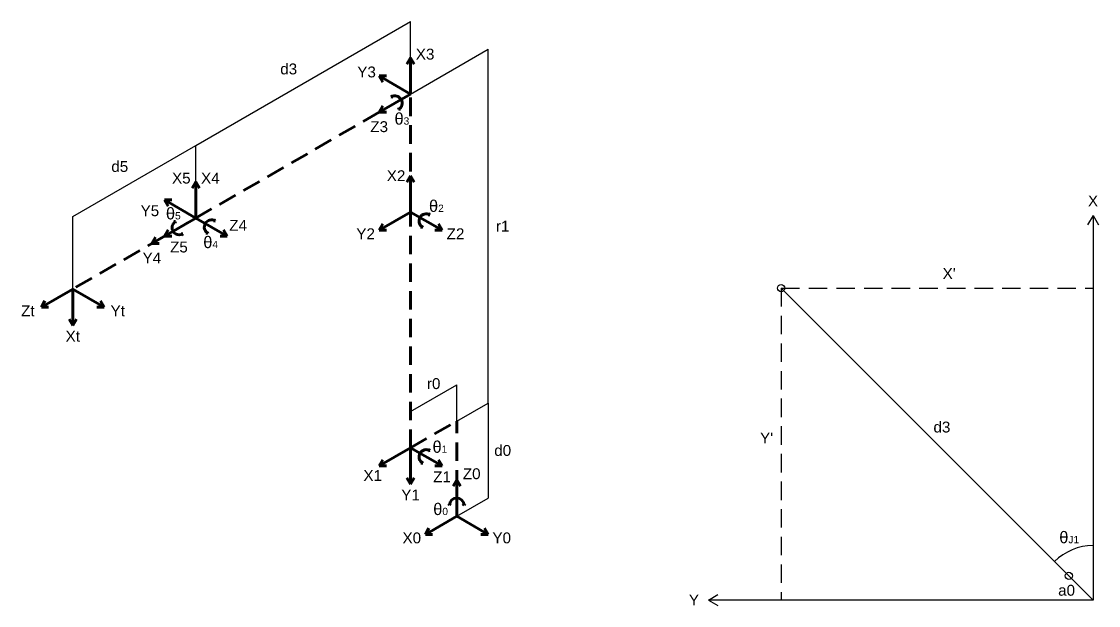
# Model space of a CAD drawing. Header units: millimetres. Extents: x 228 to 8791, y 273 to 5008.
# Drawn here: x 228 to 1712, y 1689 to 2494 of the extents above; entities that cross this region are included whole.
import ezdxf

# ---------------------------------------------------------------- set-up
doc = ezdxf.new("R2010")
doc.units = ezdxf.units.MM
doc.linetypes.add('DASHEDX2', pattern=[38.1, 25.4, -12.7])
for name, color, linetype, lineweight in [('Com Normal', 7, 'DASHEDX2', 70), ('Joint Direction', 5, 'Continuous', 70), ('X Axis', 1, 'Continuous', 70), ('Y Axis', 2, 'Continuous', 70), ('Z Axis', 3, 'Continuous', 70)]:
    doc.layers.add(name, color=color, linetype=linetype, lineweight=lineweight)
doc.layers.add('Imaginary Line', color=7, linetype='DASHEDX2')
doc.layers.add('Link', color=7, linetype='Continuous')
doc.styles.get("Standard").update_dxf_attribs({"font": 'arial.ttf'})

msp = doc.modelspace()

# ---------------------------------------------------------------- linework, layer by layer
for p, q in [((467.74, 2322.873), (763.703, 2493.747)), ((763.703, 2393.747), (763.703, 2493.747)), ((763.703, 2393.747), (870.657, 2455.497)), ((870.657, 1967.997), (870.657, 2455.497)), ((298.108, 2224.936), (467.74, 2322.873)), ((467.74, 2222.873), (467.74, 2322.873)), ((1704.248, 2226.473), (1696.748, 2213.482)), ((1704.248, 2226.473), (1704.248, 1696.473)), ((1704.248, 2226.473), (1711.748, 2213.482)), ((298.108, 2124.936), (298.108, 2224.936)), ((763.703, 1956.247), (827.356, 1992.997)), ((827.356, 1942.997), (827.356, 1992.997)), ((827.356, 1942.997), (870.657, 1967.997)), ((870.657, 1967.997), (870.657, 1836.997)), ((827.356, 1811.997), (870.657, 1836.997)), ((1174.248, 1696.473), (1187.239, 1703.973)), ((1704.248, 1696.473), (1174.248, 1696.473)), ((1174.248, 1696.473), (1187.239, 1688.973))]:
    msp.add_line(p, q)
at = {"layer": 'Com Normal'}
for p, q in [((763.703, 1906.247), (763.703, 2393.747)), ((720.402, 2368.747), (298.108, 2124.936)), ((763.703, 1906.247), (827.356, 1942.997)), ((827.356, 1811.997), (827.356, 1942.997))]:
    msp.add_line(p, q, dxfattribs=at)
at = {"layer": 'Imaginary Line'}
for q in [(1274.327, 1696.473), (1704.248, 2126.394)]:
    msp.add_line((1274.327, 2126.394), q, dxfattribs=at)
at = {"layer": 'Joint Direction'}
for p, q in [((737.052, 2389.907), (738.486, 2391.955)), ((737.052, 2389.907), (739.543, 2389.69)), ((747.052, 2372.587), (748.109, 2374.853)), ((747.052, 2372.587), (749.543, 2372.805)), ((790.353, 2227.407), (787.863, 2227.19)), ((790.353, 2227.407), (788.919, 2229.455)), ((439.911, 2218.353), (437.421, 2218.135)), ((439.911, 2218.353), (438.855, 2216.087)), ((494.39, 2219.033), (491.9, 2218.815)), ((494.39, 2219.033), (492.956, 2221.081)), ((780.353, 2210.087), (779.297, 2212.353)), ((449.911, 2201.033), (447.421, 2201.25)), ((449.911, 2201.033), (448.477, 2198.985)), ((484.39, 2201.713), (481.9, 2201.931)), ((484.39, 2201.713), (483.334, 2203.978)), ((780.353, 2210.087), (777.863, 2210.305)), ((790.353, 1902.407), (787.863, 1902.19)), ((790.353, 1902.407), (788.919, 1904.455)), ((780.353, 1885.087), (777.863, 1885.305)), ((780.353, 1885.087), (779.297, 1887.353)), ((817.356, 1826.997), (816.299, 1829.263)), ((817.356, 1826.997), (818.79, 1829.045)), ((837.356, 1826.997), (835.922, 1829.045)), ((837.356, 1826.997), (838.412, 1829.263))]:
    msp.add_line(p, q, dxfattribs=at)
for centre, start, end in [((742.052, 2381.247), 300, 120), ((785.353, 2218.747), 60, 240), ((444.911, 2209.693), 120, 300), ((489.39, 2210.373), 60, 240), ((785.353, 1893.747), 60, 240), ((827.356, 1826.997), 0, 180)]:
    msp.add_arc(centre, 10, start, end, dxfattribs=at)
at = {"layer": 'Link'}
for q in [(1274.327, 2126.394), (1704.248, 1696.473)]:
    msp.add_line((1671.014, 1729.707), q, dxfattribs=at)
for centre in [(1274.327, 2126.394), (1671.014, 1729.707)]:
    msp.add_circle(centre, 5, dxfattribs=at)
msp.add_arc((1704.248, 1696.473), 75, 90, 135, dxfattribs=at)
at = {"layer": 'X Axis'}
for p, q in [((763.703, 2443.747), (758.703, 2435.087)), ((763.703, 2393.747), (763.703, 2443.747)), ((763.703, 2443.747), (768.703, 2435.087)), ((467.74, 2272.873), (462.74, 2264.213)), ((467.74, 2272.873), (462.74, 2264.213)), ((467.74, 2222.873), (467.74, 2272.873)), ((467.74, 2272.873), (472.74, 2264.213)), ((467.74, 2222.873), (467.74, 2272.873)), ((467.74, 2272.873), (472.74, 2264.213)), ((763.703, 2281.247), (758.703, 2272.587)), ((763.703, 2281.247), (763.703, 2231.247)), ((763.703, 2281.247), (768.703, 2272.587)), ((298.108, 2124.936), (298.108, 2074.936)), ((298.108, 2074.936), (293.108, 2083.596)), ((298.108, 2074.936), (303.108, 2083.596)), ((720.402, 1881.247), (763.703, 1906.247)), ((720.402, 1881.247), (725.402, 1889.907)), ((720.402, 1881.247), (730.402, 1881.247)), ((827.356, 1811.997), (784.054, 1786.997)), ((784.054, 1786.997), (789.054, 1795.657)), ((784.054, 1786.997), (794.054, 1786.997))]:
    msp.add_line(p, q, dxfattribs=at)
at = {"layer": 'Y Axis'}
for p, q in [((720.402, 2418.747), (763.703, 2393.747)), ((720.402, 2418.747), (725.402, 2410.087)), ((720.402, 2418.747), (730.402, 2418.747)), ((424.438, 2247.873), (467.74, 2222.873)), ((424.438, 2247.873), (429.438, 2239.213)), ((424.438, 2247.873), (434.438, 2247.873)), ((763.703, 2231.247), (720.402, 2206.247)), ((467.74, 2222.873), (407.118, 2187.873)), ((720.402, 2206.247), (725.402, 2214.907)), ((720.402, 2206.247), (730.402, 2206.247)), ((407.118, 2187.873), (412.118, 2196.533)), ((407.118, 2187.873), (417.118, 2187.873)), ((298.108, 2124.936), (341.409, 2099.936)), ((341.409, 2099.936), (336.409, 2108.596)), ((341.409, 2099.936), (331.409, 2099.936)), ((763.703, 1856.247), (763.703, 1906.247)), ((763.703, 1856.247), (758.703, 1864.907)), ((763.703, 1856.247), (768.703, 1864.907)), ((827.356, 1811.997), (870.657, 1786.997)), ((870.657, 1786.997), (860.657, 1786.997)), ((870.657, 1786.997), (865.657, 1795.657))]:
    msp.add_line(p, q, dxfattribs=at)
at = {"layer": 'Z Axis'}
for p, q in [((720.402, 2368.747), (763.703, 2393.747)), ((720.402, 2368.747), (725.402, 2377.407)), ((720.402, 2368.747), (730.402, 2368.747)), ((763.703, 2231.247), (807.004, 2206.247)), ((467.74, 2222.873), (424.438, 2197.873)), ((467.74, 2222.873), (511.041, 2197.873)), ((807.004, 2206.247), (802.004, 2214.907)), ((424.438, 2197.873), (429.438, 2206.533)), ((424.438, 2197.873), (434.438, 2197.873)), ((511.041, 2197.873), (501.041, 2197.873)), ((511.041, 2197.873), (506.041, 2206.533)), ((807.004, 2206.247), (797.004, 2206.247)), ((298.108, 2124.936), (254.806, 2099.936)), ((254.806, 2099.936), (259.806, 2108.596)), ((254.806, 2099.936), (264.806, 2099.936)), ((763.703, 1906.247), (807.004, 1881.247)), ((807.004, 1881.247), (802.004, 1889.907)), ((807.004, 1881.247), (797.004, 1881.247)), ((827.356, 1861.997), (822.356, 1853.337)), ((827.356, 1811.997), (827.356, 1861.997)), ((827.356, 1861.997), (832.356, 1853.337))]:
    msp.add_line(p, q, dxfattribs=at)

# ---------------------------------------------------------------- texts
at = {"char_height": 15, "attachment_point": 5}
for s, insert in [('\\pxqc;X3', (783.703, 2448.736)), ('\\pxqc;d3', (595.721, 2428.31)), ('\\pxqc;Y3', (703.048, 2424.141)), ('{\\H1.08333x;θ\\H0.61538x;3}', (751.694, 2359.673)), ('\\pxqc;Z3', (720.402, 2348.747)), ('\\pxqc;d5', (362.924, 2293.904)), ('\\pxqc;X2', (743.703, 2281.247)), ('\\pxqc;X5', (447.74, 2277.873)), ('\\pxqc;X4', (487.74, 2277.873)), ('{\\H1.08333x;θ\\H0.61538x;2}', (799.226, 2239.406)), ('\\pxqc;X', (1704.248, 2246.473)), ('\\pxqc;Y5', (404.438, 2232.873)), ('{\\H1.08333x;θ\\H0.61538x;5}', (436.663, 2229.055)), ('\\pxqc;Z4', (526.041, 2212.873)), ('\\pxqc;r1', (890.657, 2211.747)), ('{\\H1.08333x;θ\\H0.61538x;4}', (488.112, 2189.493)), ('\\pxqc;Y2', (701.741, 2201.247)), ('\\pxqc;Z2', (825.664, 2201.247)), ('\\pxqc;Z5', (444.438, 2182.873)), ('\\pxqc;Y4', (407.118, 2167.873)), ("\\pxqc;X'", (1505.979, 2146.394)), ('\\pxqc;Zt', (236.146, 2094.936)), ('\\pxqc;Yt', (360.069, 2094.936)), ('\\pxqc;Xt', (298.108, 2059.936)), ('\\pxqc;r0', (795.529, 1994.622)), ('d3', (1495.979, 1934.742)), ('{\\H1.08333x;θ\\H0.61538x;1}', (804.085, 1907.421)), ("\\pxqc;Y'", (1254.327, 1919.742)), ('\\pxqc;d0', (890.657, 1902.497)), ('\\pxqc;X1', (711.487, 1868.08)), ('\\pxqc;Z1', (807.004, 1866.247)), ('\\pxqc;Z0', (847.92, 1870.399)), ('\\pxqc;Y1', (763.703, 1841.247)), ('{\\H1.08333x;θ\\H0.61538x;0}', (805.053, 1821.595)), ('\\pxqc;X0', (765.394, 1781.997)), ('\\pxqc;Y0', (889.317, 1781.997)), ('{\\H1.08333x;θ\\H0.61538x;J1}', (1671.38, 1782.766)), ('a0', (1667.812, 1709.802)), ('Y', (1154.248, 1696.473))]:
    msp.add_mtext_dynamic_manual_height_columns(s, width=45.51347, gutter_width=12.5, heights=[0], dxfattribs=dict(at, insert=insert))

doc.saveas('drawing.dxf')
